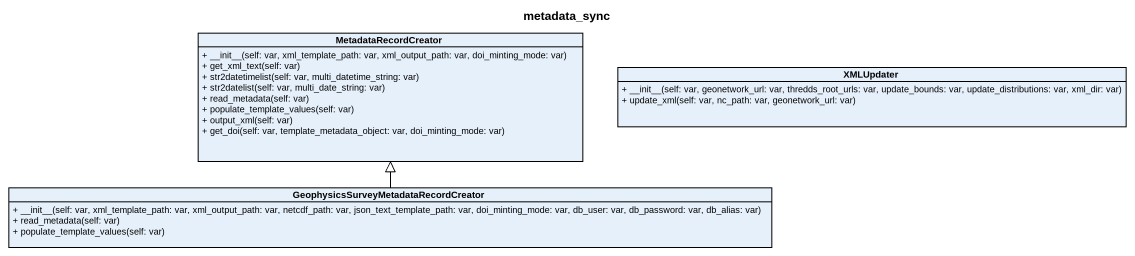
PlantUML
@startuml
title metadata_sync
hide circle
hide empty members
skinparam classAttributeIconSize 0
class MetadataRecordCreator {
  + ~__init~__(self: var, xml_template_path: var, xml_output_path: var, doi_minting_mode: var)
  + get_xml_text(self: var)
  + str2datetimelist(self: var, multi_datetime_string: var)
  + str2datelist(self: var, multi_date_string: var)
  + read_metadata(self: var)
  + populate_template_values(self: var)
  + output_xml(self: var)
  + get_doi(self: var, template_metadata_object: var, doi_minting_mode: var)
}
class XMLUpdater {
  + ~__init~__(self: var, geonetwork_url: var, thredds_root_urls: var, update_bounds: var, update_distributions: var, xml_dir: var)
  + update_xml(self: var, nc_path: var, geonetwork_url: var)
}
class "GeophysicsSurveyMetadataRecordCreator" as GeophysicsSurveyMetadataReco {
  + ~__init~__(self: var, xml_template_path: var, xml_output_path: var, netcdf_path: var, json_text_template_path: var, doi_minting_mode: var, db_user: var, db_password: var, db_alias: var)
  + read_metadata(self: var)
  + populate_template_values(self: var)
}
GeophysicsSurveyMetadataReco -up-|> MetadataRecordCreator
@enduml
